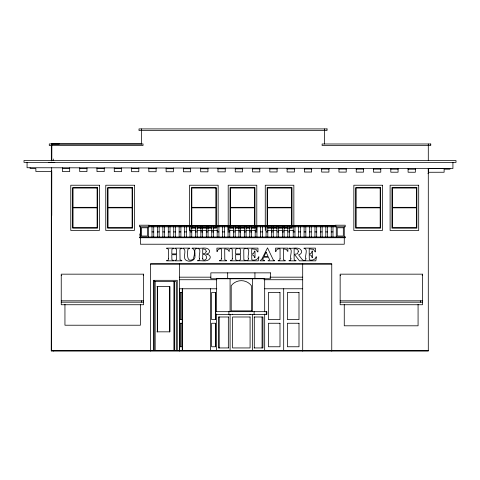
<?xml version="1.0" encoding="UTF-8"?>
<svg xmlns="http://www.w3.org/2000/svg" width="480" height="480" viewBox="0 0 480 480"><rect width="100%" height="100%" fill="white"/><g stroke="black" fill="none" stroke-linecap="round" stroke-linejoin="round"><path stroke-width="0.72" d="M27.078 162.36L27.066 167.73L428.292 168.528L452.922 168.528L452.922 162.408M30.09 167.736L30.084 168.432L35.874 168.444L35.868 171.492L51.684 171.528M51.696 167.742L51.33 350.466L428.292 350.466M54.786 162.414L24 162.354L24.006 160.5L51.708 160.554L51.744 143.988M62.43 167.802L62.424 171.546L69.678 171.564L69.684 167.814M79.716 167.838L79.704 171.582L86.958 171.594L86.964 167.85M96.996 167.874L96.99 171.618L104.244 171.63L104.25 167.886M114.282 167.904L114.27 171.648L121.524 171.666L121.536 167.922M131.562 167.94L131.556 171.684L138.81 171.702L138.816 167.952M148.848 167.976L148.836 171.72L156.09 171.732L156.102 167.988M166.128 168.006L166.122 171.756L173.376 171.768L173.382 168.024M183.414 168.042L183.408 171.786L190.656 171.804L190.668 168.06M200.694 168.078L200.688 171.822L207.942 171.834L207.948 168.09M217.98 168.114L217.974 171.858L225.228 171.87L225.234 168.126M235.26 168.144L235.254 171.894L242.508 171.906L242.514 168.162M252.546 168.18L252.54 171.924L259.794 171.942L259.8 168.192M269.832 168.216L269.82 171.96L277.074 171.972L277.08 168.228M287.112 168.246L287.106 171.996L294.36 172.008L294.366 168.264M304.398 168.282L304.386 172.026L311.64 172.044L311.652 168.3M321.678 168.318L321.672 172.062L328.926 172.08L328.932 168.33M338.964 168.354L338.958 172.098L346.206 172.11L346.218 168.366M356.244 168.384L356.238 172.134L363.492 172.146L363.498 168.402M373.53 168.42L373.524 172.164L380.778 172.182L380.784 168.438M390.81 168.456L390.804 172.2L398.058 172.212L398.064 168.468M408.096 168.492L408.09 172.236L415.344 172.248L415.35 168.504M140.7 232.212L139.674 234.762L140.7 237.306L140.7 227.118M428.292 168.528L449.898 168.486L449.904 169.182L444.114 169.188L444.12 172.242L428.304 172.272L428.292 168.528L428.292 351.084L51.264 351.078L51.33 170.778M51.264 143.988L141.666 143.958M51.708 160.56L456 160.56L456 162.408L48.624 162.408M427.884 173.364L428.292 173.364M195.468 227.652L191.82 227.652L191.82 207.846L215.886 207.846L215.886 227.652L213.696 227.652M196.926 227.652L206.406 227.652M207.864 227.652L212.238 227.652M233.382 227.652L230.466 227.652L230.466 207.846L254.532 207.846L254.532 227.652L251.616 227.652M234.84 227.652L244.32 227.652M245.784 227.652L250.158 227.652M267.528 227.652L277.008 227.652M278.466 227.652L287.946 227.652M289.41 227.652L291.594 227.652L291.594 207.846L267.528 207.846L267.528 226.182M195.798 228.162L191.406 228.162L191.406 187.542L216.3 187.542L216.3 228.162L213.372 228.162M197.262 228.162L211.908 228.162M233.718 228.162L230.058 228.162L230.058 187.542L254.946 187.542L254.946 228.162L251.286 228.162M235.182 228.162L244.698 228.162M246.162 228.162L249.822 228.162M267.852 228.162L277.368 228.162M278.832 228.162L282.492 228.162M283.956 228.162L292.008 228.162L292.008 187.542L267.12 187.542L267.12 225.948M195.42 230.478L189.558 230.478L189.558 185.226L218.148 185.226L218.148 226.026M196.89 230.478L206.418 230.478M207.888 230.478L217.416 230.478M229.668 230.478L233.334 230.478M234.798 230.478L244.332 230.478M245.796 230.478L255.33 230.478M267.462 230.478L276.996 230.478M278.46 230.478L282.126 230.478M283.596 230.478L287.994 230.478M289.458 230.478L293.856 230.478M151.992 231.912L153.732 231.912M157.428 231.912L159.162 231.912M162.858 231.912L164.598 231.912M168.288 231.912L170.028 231.912M173.724 231.912L175.458 231.912M179.154 231.912L180.894 231.912M184.584 231.912L186.324 231.912M190.02 231.912L191.754 231.912M195.45 231.912L197.19 231.912M200.88 231.912L202.62 231.912M206.316 231.912L208.05 231.912M211.746 231.912L213.486 231.912M217.176 231.912L218.916 231.912M222.612 231.912L224.346 231.912M228.042 231.912L229.782 231.912M233.472 231.912L235.212 231.912M238.908 231.912L240.642 231.912M244.338 231.912L246.078 231.912M249.768 231.912L251.508 231.912M255.204 231.912L256.938 231.912M260.634 231.912L262.374 231.912M266.064 231.912L267.804 231.912M271.5 231.912L273.234 231.912M276.93 231.912L278.67 231.912M282.36 231.912L284.1 231.912M287.796 231.912L289.53 231.912M293.226 231.912L294.966 231.912M298.656 231.912L300.396 231.912M304.092 231.912L305.826 231.912M309.522 231.912L311.262 231.912M314.952 231.912L316.692 231.912M320.388 231.912L322.122 231.912M325.818 231.912L327.558 231.912M331.248 231.912L332.988 231.912M150.498 351.078L150.498 263.928L331.758 263.928L331.758 351.078M150.498 263.958L331.758 263.958M61.242 275.538L61.752 275.538M143.214 275.538L143.586 275.538M340.152 275.538L340.656 275.538M422.118 275.538L422.49 275.538M179.562 277.176L210.9 277.176M269.856 277.176L302.694 277.176M179.562 279.738L216.87 279.738M263.886 279.738L302.694 279.738M154.53 281.478L176.274 281.478L176.274 350.466M156.936 286.56L169.854 286.56L169.854 331.836L156.936 331.836M216.804 288.774L179.358 288.774L179.358 350.466M264.678 288.774L302.694 288.774M61.242 300.822L143.586 300.822M340.152 300.822L422.49 300.822M61.242 302.196L143.586 302.196M340.152 302.196L422.49 302.196M215.43 311.676L266.826 311.676L266.826 314.526L215.43 314.526M228.492 316.992L218.352 316.992L218.352 347.946L228.492 347.946M254.136 316.992L262.938 316.992L262.938 347.946L254.136 347.946M216.612 350.406L264.678 350.406M59.244 143.952L49.278 143.934L49.278 145.5L143.034 145.506L143.034 143.934L51.33 143.934L51.33 160.608M62.43 168.498L69.684 168.51M79.71 168.528L86.964 168.546M96.996 168.564L104.25 168.576M114.276 168.6L121.53 168.612M131.562 168.63L138.816 168.648M148.848 168.666L156.096 168.684M166.128 168.702L173.382 168.714M183.414 168.738L190.668 168.75M200.694 168.768L207.948 168.786M217.98 168.804L225.234 168.816M235.26 168.84L242.514 168.852M252.546 168.87L259.8 168.888M269.826 168.906L277.08 168.924M287.112 168.942L294.366 168.954M304.392 168.978L311.646 168.99M321.678 169.008L328.932 169.026M338.964 169.044L346.212 169.062M356.244 169.08L363.498 169.092M373.53 169.116L380.784 169.128M390.81 169.146L398.064 169.164M408.096 169.182L415.35 169.194M428.292 143.988L428.292 160.56M420.492 300.822L420.492 302.196M418.074 304.368L418.074 325.806L344.262 325.806L344.262 304.368M344.28 226.818L344.262 244.224L140.406 244.224L140.406 226.818M336.276 226.818L336.276 237.006M335.322 226.818L335.322 225.21L345.234 225.21L345.234 226.818L139.452 226.818L139.452 225.21L149.364 225.21L149.364 226.818M332.988 226.818L332.988 237.006M331.248 226.818L331.248 237.006M327.558 226.818L327.558 237.006M325.818 226.818L325.818 237.006M324.576 128.916L324.576 143.988M322.122 226.818L322.122 237.006M320.388 226.818L320.388 237.006M316.692 226.818L316.692 237.006M314.952 226.818L314.952 237.006M311.262 226.818L311.262 237.006M309.522 226.818L309.522 237.006M305.826 226.818L305.826 237.006M304.092 226.818L304.092 237.006M302.694 263.928L302.694 351.078M300.396 226.818L300.396 237.006M298.656 226.818L298.656 237.006M294.966 226.818L294.966 237.006M293.856 226.026L293.856 185.226L265.266 185.226L265.266 230.478M293.226 226.818L293.226 237.006M289.53 226.818L289.53 237.006M287.796 226.818L287.796 237.006M284.1 226.818L284.1 237.006M283.686 288.774L283.686 350.466M282.36 226.818L282.36 237.006M278.67 226.818L278.67 237.006M276.93 226.818L276.93 237.006M273.234 226.818L273.234 237.006M271.5 226.818L271.5 237.006M267.804 226.818L267.804 237.006M266.244 311.676L266.244 314.526M266.064 226.818L266.064 237.006M264.678 311.814L264.678 278.646L216.612 278.646L216.612 311.814M264.678 314.046L264.678 350.466M262.374 226.818L262.374 237.006M262.068 316.992L262.068 347.946M260.634 226.818L260.634 237.006M256.938 226.818L256.938 237.006M256.794 230.478L256.794 185.226L228.204 185.226L228.204 230.478M255.204 226.818L255.204 237.006M254.934 272.856L254.934 278.76M254.286 316.992L254.286 347.946M254.112 311.676L254.112 314.526M252.546 278.646L252.546 311.676M252.546 314.526L252.546 350.406M251.508 226.818L251.508 237.006M250.08 314.142L250.08 314.526M249.768 226.818L249.768 237.006M246.078 226.818L246.078 237.006M244.338 226.818L244.338 237.006M240.642 226.818L240.642 237.006M238.908 226.818L238.908 237.006M235.212 226.818L235.212 237.006M233.472 226.818L233.472 237.006M232.536 314.142L232.536 314.526M230.076 278.646L230.076 311.676M230.076 314.526L230.076 350.406M229.782 226.818L229.782 237.006M228.894 311.676L228.894 314.526M228.336 316.992L228.336 347.946M228.042 226.818L228.042 237.006M227.688 272.856L227.688 278.76M224.346 226.818L224.346 237.006M222.612 226.818L222.612 237.006M219.222 316.992L219.222 347.946M218.916 226.818L218.916 237.006M217.176 226.818L217.176 237.006M216.612 313.878L216.612 350.466M215.37 292.47L215.37 319.62M215.37 323.256L215.37 346.77M213.486 226.818L213.486 237.006M211.746 226.818L211.746 237.006M210.396 288.774L210.396 350.466M208.05 226.818L208.05 237.006M206.316 226.818L206.316 237.006M202.62 226.818L202.62 237.006M200.88 226.818L200.88 237.006M197.19 226.818L197.19 237.006M195.45 226.818L195.45 237.006M191.754 226.818L191.754 237.006M190.02 226.818L190.02 237.006M186.324 226.818L186.324 237.006M184.584 226.818L184.584 237.006M182.46 288.774L182.46 350.466M182.256 288.774L182.256 350.466M180.894 226.818L180.894 237.006M180.138 292.47L180.138 319.62M180.138 323.256L180.138 346.77M179.562 263.928L179.562 351.078M179.154 226.818L179.154 237.006M177.258 350.466L177.258 280.32L153.486 280.32L153.486 350.466M175.458 226.818L175.458 237.006M174.186 281.478L174.186 350.466M174.078 281.478L174.078 350.466M173.724 226.818L173.724 237.006M170.028 226.818L170.028 237.006M169.746 286.56L169.746 331.836M169.386 286.56L169.386 331.836M168.288 226.818L168.288 237.006M164.598 226.818L164.598 237.006M162.858 226.818L162.858 237.006M159.162 226.818L159.162 237.006M157.428 226.818L157.428 237.006M157.404 286.56L157.404 331.836M157.296 286.56L157.296 331.836M155.166 281.478L155.166 350.466M154.176 280.32L154.176 350.466M153.732 226.818L153.732 237.006M151.992 226.818L151.992 237.006M148.41 226.818L148.41 237.006M141.588 300.822L141.588 302.196M141.462 128.916L141.462 143.988M140.406 304.278L140.406 325.218L64.944 325.218L64.944 304.278M53.658 350.466L53.658 351.078M53.28 158.988L53.28 160.56M51.744 145.416L51.744 160.926M51.744 171.396L51.744 215.604M202.716 258.654L202.98 259.89C207.756 261.666 207.708 253.08 202.716 254.574L202.716 258.654M194.904 255.24C196.056 259.926 190.65 262.392 186.918 260.7C181.326 258.948 187.968 249.036 182.724 248.472L182.724 248.124L189.798 248.124L189.798 248.472L187.926 249.054C187.458 252.654 186.228 263.748 193.176 259.17C194.118 256.908 196.074 248.412 192.096 248.472L192.096 248.124L196.836 248.124L196.836 248.472C193.422 248.34 195.438 253.392 194.904 255.24M199.524 258.606L199.2 260.142L197.622 260.496L197.622 260.838C201.312 260.136 208.104 262.632 210.186 258.018C210.798 255.72 208.35 254.298 206.394 254.1C208.134 253.902 210.198 252.456 209.496 250.476C207.282 246.312 201.204 248.934 197.622 248.124L197.622 248.472C202.218 248.592 198.054 256.206 199.524 258.606M290.904 258.606L290.586 260.142L289.008 260.496L289.008 260.838L296.022 260.838L296.022 260.496L294.444 260.148L294.156 259.446L294.12 255.042L295.02 255.042L299.436 260.838L303.75 260.838L301.872 259.134L298.578 254.832C300.576 254.58 302.214 252.552 301.434 250.554C299.01 246.306 292.794 248.94 289.008 248.124L289.008 248.472C293.604 248.592 289.44 256.206 290.904 258.606M168.51 258.666L168.222 260.118L166.578 260.496L166.578 260.838L173.742 260.838L173.742 260.496L171.918 259.884L171.804 254.724L176.64 254.724L176.532 259.848L174.714 260.496L174.714 260.838L181.866 260.838L181.866 260.496L180.048 259.884L179.934 250.302L180.228 248.844L181.866 248.472L181.866 248.124L174.714 248.124L174.714 248.472L176.532 249.078L176.64 253.902L171.804 253.902L171.912 249.12L173.742 248.472L173.742 248.124L166.578 248.124L166.578 248.472L168.396 249.078L168.51 258.666M221.412 258.666L221.118 260.118L219.468 260.496L219.468 260.838L226.644 260.838L226.644 260.496L224.808 259.884L224.694 248.856L227.676 249.384L229.224 251.568L229.224 248.124L216.912 248.124L216.912 251.568L217.296 251.568C217.428 249.438 219.516 248.49 221.412 248.856L221.412 258.666M232.332 258.666L232.05 260.118L230.406 260.496L230.406 260.838L237.57 260.838L237.57 260.496L235.746 259.884L235.626 254.724L240.468 254.724L240.36 259.848L238.542 260.496L238.542 260.838L245.694 260.838L245.694 260.496L243.876 259.884L243.762 250.302L244.056 248.844L245.694 248.472L245.694 248.124L238.542 248.124L238.542 248.472L240.36 249.078L240.468 253.902L235.626 253.902L235.74 249.12L237.57 248.472L237.57 248.124L230.406 248.124L230.406 248.472L232.224 249.078L232.332 258.666M248.412 258.666L248.13 260.118L246.48 260.496L246.48 260.838L258.324 260.838L258.942 256.8L258.57 256.8C257.97 259.644 254.688 260.652 252.162 259.986L251.802 259.602L251.706 254.736L253.686 255.33L254.616 257.688L255 257.688L255 251.034L254.616 251.034L253.53 253.602L251.706 254.034L251.706 248.856L256.104 249.384L257.568 251.886L257.952 251.886L257.952 248.124L246.48 248.124L246.48 248.472C251.172 248.49 246.936 256.248 248.412 258.666M280.062 258.666L279.774 260.118L278.124 260.496L278.124 260.838L285.3 260.838L285.3 260.496L283.464 259.884L283.35 248.856L286.326 249.384L287.874 251.568L287.874 248.124L275.568 248.124L275.568 251.568L275.952 251.568C276.078 249.438 278.166 248.49 280.062 248.856L280.062 258.666M305.916 258.666L305.628 260.118L303.984 260.496L303.984 260.838L315.828 260.838L316.446 256.8L316.068 256.8C315.468 259.644 312.186 260.652 309.66 259.986L309.306 259.602L309.21 254.736L311.19 255.33L312.12 257.688L312.504 257.688L312.504 251.034L312.12 251.034L311.034 253.602L309.21 254.034L309.21 248.856L313.602 249.384L315.066 251.886L315.45 251.886L315.45 248.124L303.984 248.124L303.984 248.472C308.67 248.49 304.44 256.248 305.916 258.666M298.296 251.652L297.42 253.806L294.12 254.376L294.12 248.808C296.004 248.49 298.596 249.246 298.296 251.652M206.244 251.31L205.434 253.182L202.716 253.842L202.716 248.838L205.446 249.456L206.244 251.31M262.854 259.026L262.896 259.944L264.594 260.496L264.594 260.838L260.034 260.838L261.774 259.212L267.51 247.86L273.096 259.494A1.662 1.662 0 0 0 274.584 260.496L274.584 260.838L267.954 260.838L269.574 259.854L268.482 257.22L263.64 257.22L262.854 259.026M266.1 252.144L263.994 256.524L268.14 256.524L266.1 252.144M327.036 128.916L139.002 128.916L139.002 130.488L327.036 130.488L327.036 128.916M430.758 143.988L322.11 143.988L322.11 145.506L430.758 145.506L430.758 143.988M99.372 185.226L70.782 185.226L70.782 230.478L99.372 230.478L99.372 185.226M134.37 185.226L105.774 185.226L105.774 230.478L134.37 230.478L134.37 185.226M382.446 185.226L353.85 185.226L353.85 230.478L382.446 230.478L382.446 185.226M418.704 185.226L390.108 185.226L390.108 230.478L418.704 230.478L418.704 185.226M97.524 187.542L72.636 187.542L72.636 228.162L97.524 228.162L97.524 187.542M132.516 187.542L107.628 187.542L107.628 228.162L132.516 228.162L132.516 187.542M380.592 187.542L355.704 187.542L355.704 228.162L380.592 228.162L380.592 187.542M416.85 187.542L391.962 187.542L391.962 228.162L416.85 228.162L416.85 187.542M97.11 188.052L73.044 188.052L73.044 207.342L97.11 207.342L97.11 188.052M132.102 188.052L108.036 188.052L108.036 207.342L132.102 207.342L132.102 188.052M215.886 188.052L191.82 188.052L191.82 207.342L215.886 207.342L215.886 188.052M254.532 188.052L230.466 188.052L230.466 207.342L254.532 207.342L254.532 188.052M291.594 188.052L267.528 188.052L267.528 207.342L291.594 207.342L291.594 188.052M380.184 188.052L356.112 188.052L356.112 207.342L380.184 207.342L380.184 188.052M416.442 188.052L392.376 188.052L392.376 207.342L416.442 207.342L416.442 188.052M97.11 207.846L73.044 207.846L73.044 227.652L97.11 227.652L97.11 207.846M132.102 207.846L108.036 207.846L108.036 227.652L132.102 227.652L132.102 207.846M380.184 207.846L356.112 207.846L356.112 227.652L380.184 227.652L380.184 207.846M416.442 207.846L392.376 207.846L392.376 227.652L416.442 227.652L416.442 207.846M335.796 225.51L148.89 225.51L148.89 225.96L335.796 225.96L335.796 225.51M147.45 227.778L141.366 227.778L141.366 236.04L147.45 236.04L147.45 227.778M343.32 227.778L337.242 227.778L337.242 236.04L343.32 236.04L343.32 227.778M345.288 237.006L139.38 237.006L139.38 237.75L345.288 237.75L345.288 237.006M270.438 272.856L210.852 272.856L210.852 278.76L270.438 278.76L270.438 272.856M143.586 274.164L61.242 274.164L61.242 304.74L143.586 304.74L143.586 274.164M422.49 274.164L340.152 274.164L340.152 304.74L422.49 304.74L422.49 274.164M181.878 292.47L179.934 292.47L179.934 319.62L181.878 319.62L181.878 292.47M215.568 292.47L211.638 292.47L211.638 319.62L215.568 319.62L215.568 292.47M279.99 292.47L268.374 292.47L268.374 319.62L279.99 319.62L279.99 292.47M298.998 292.47L287.382 292.47L287.382 319.62L298.998 319.62L298.998 292.47M251.436 310.878L231.204 310.878L231.204 285.732A12.624 12.624 0 0 1 251.436 285.732L251.436 310.878M250.08 316.992L232.536 316.992L232.536 347.946L250.08 347.946L250.08 316.992M181.878 323.256L179.934 323.256L179.934 346.77L181.878 346.77L181.878 323.256M215.568 323.256L211.638 323.256L211.638 346.77L215.568 346.77L215.568 323.256M279.99 323.256L268.374 323.256L268.374 346.77L279.99 346.77L279.99 323.256M298.998 323.256L287.382 323.256L287.382 346.77L298.998 346.77L298.998 323.256"/></g></svg>
